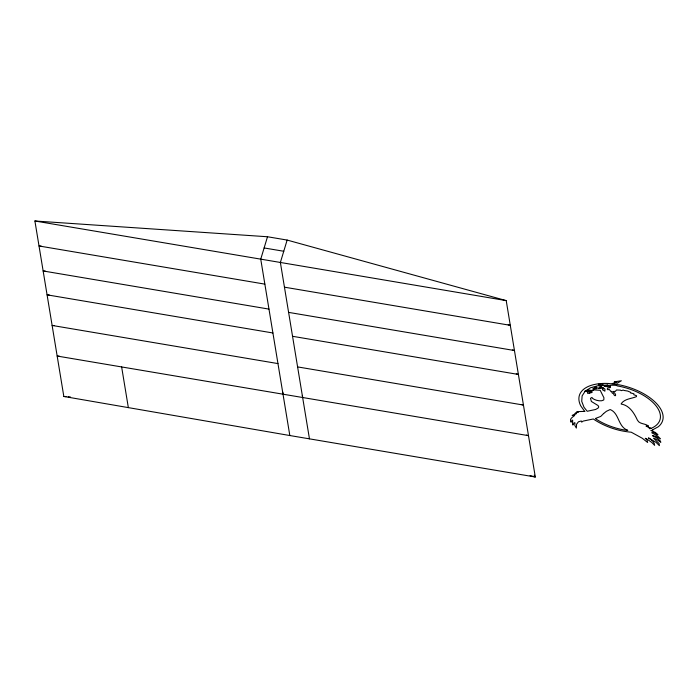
<?xml version="1.0" encoding="UTF-8"?>
<svg xmlns="http://www.w3.org/2000/svg" width="698" height="698" viewBox="0 0 698 698"><rect width="100%" height="100%" fill="white"/><g stroke="black" fill="none" stroke-linecap="round" stroke-linejoin="round"><path stroke-width="1.05" d="M591.825 390.514L587.925 391.805L587.716 393.532L592.131 392.355L591.852 390.679L594.216 389.894L600.201 390.304L603.936 397.79L603.796 399.954C600.219 402.449 592.079 399.177 591.93 397.441L590.491 398.34L591.38 401.463L598.055 405.538L598.771 406.943L598.038 408.129L595.63 409.473L587.21 411.27L584.008 407.283L581.731 401.35L582.123 395.871L585.099 391.325M267.5 236.753L260.738 259.15L289.827 435.535L535.305 477.004L506.216 300.611L287.14 240.068L267.5 236.753L34.9 220.996L63.832 396.464L289.827 435.535M287.14 240.068L280.378 262.465L309.458 438.85M585.613 390.932L590.665 387.704L598.614 385.549M587.925 391.805L584.654 391.255L588.152 389.894L591.485 390.461L593.762 389.702M601.659 387.102L597.854 388.35L596.214 387.067L595.769 387.687L596.467 388.803L594.53 387.626L594.042 388.55L594.94 389.248L593.021 388.21L593.832 389.746M649.821 428.703L651.347 428.267A40.728 20.67 16.8 0 0 655.902 405.678A40.728 20.67 16.8 0 0 617.372 385.933C615.261 383.848 595.071 386.962 610.052 386.587L610.357 386.142L610.445 387.547L607.653 387.94L607.216 389.222L608.01 389.816L609.04 389.17L611.204 391.822C612.434 389.702 611.5 394.658 613.114 393.087C615.165 398.375 617.686 394.85 612.992 391.508L615.357 391.369L616.543 389.964L620.522 390.13C621.412 391.622 622.878 389.205 624.117 390.479L627.642 391.046L630.652 392.328L630.608 392.974L633.863 393.751L633.801 394.728L636.541 395.731L636.48 396.595C631.507 398.811 624.85 398.593 621.237 403.645L621.211 404.072C629.422 405.294 634.229 413.207 637.387 420.1C639.473 424.445 645.397 423.224 648.503 426.12L646.488 425.64L646.069 426.208L650.99 428.371M601.755 387.137L599.05 385.915L598.361 384.642L598.814 384.153L600.245 385.532L599.748 384.851L600.542 383.979L600.821 384.93L601.903 385.331M602.906 385.261L607.923 385.026L604.363 386.203L602.304 384.118L601.929 385.619L601.266 385.357M584.854 411.401L576.81 411.619L578.293 412.378L575.632 412.806L574.864 413.609C581.102 412.78 566.462 416.662 574.742 415.197C574.393 416.436 569.394 417.997 570.615 421.252L571.06 422.29L572.229 420.048L572.692 420.423C572.395 424.436 572.482 427.289 574.131 422.718L574.978 422.831L574.82 425.414L576.339 428.057L576.592 424.201L578.441 421.793L581.286 420.981L581.713 422.133L583.144 421.086L593.309 418.983C604.564 426.548 617.774 431.059 631.271 432.21L642.343 438.292L647.657 442.506L647.029 440.028L645.257 438.309L646.592 438.806L651.88 442.523L654.619 445.35C654.645 441.869 651.06 439.627 648.459 437.899L656.024 442.331L659.401 445.673L659.095 443.544L653.476 438.152L656.242 439.173L660.849 442.253L660.107 440.682L657.115 438.117L652.368 435.613L655.972 436.477L660.517 438.859L657.725 436.102L651.731 432.734C653.084 431.172 656.19 434.374 657.926 434.723L655.343 432.42L650.859 430.492L652.918 430.247L652.49 429.907L658.214 426.818A43.494 22.074 16.8 0 0 619.501 384.877L612.225 383.944L616.788 382.443L616.945 383.429L621.368 380.759L614.301 381.867L616.413 382.225L611.483 383.848L608.656 383.49A43.494 22.074 16.8 0 0 580.736 405.843L584.697 411.41M41.191 246.124L39.018 245.975L264.856 284.13M45.309 271.112L43.136 270.964L268.974 309.109M49.244 294.984L47.071 294.835L272.918 332.981M54.296 325.582L52.123 325.442L277.961 363.588M59.33 356.189L57.166 356.05L528.482 435.657L526.388 435.081M63.832 396.464L65.996 396.621M68.168 396.778L70.341 396.935M264.123 247.947L283.763 251.263M34.9 220.996L506.216 300.611M284.452 287.175L510.29 325.329L508.196 324.745M288.606 312.381L514.452 350.527L512.349 349.951M292.549 336.296L518.396 374.451L516.293 373.866M587.437 390.33L590.709 390.88L591.014 392.721M586.041 390.793L589.313 391.342L589.618 393.183M297.601 366.904L523.439 405.058L521.345 404.474M650.876 428.398L649.027 427.961L649.847 428.703M530.061 475.556L535.305 477.004L534.179 475.137M121.635 366.939L128.345 407.623M302.365 395.373L302.644 397.511M282.734 392.058L283.004 394.196M602.566 389.711L604.878 391.185L604.957 389.03L602.077 387.303L598.456 388.498L603.447 388.009L602.566 389.711M603.657 413.504L600.786 416.392L595.35 418.521L595.804 418.887A40.728 20.67 16.8 0 0 624.64 430.029L627.799 430.334C617.739 426.818 619.51 413.216 610.148 409.552L606.405 411.305L603.657 413.504"/></g></svg>
